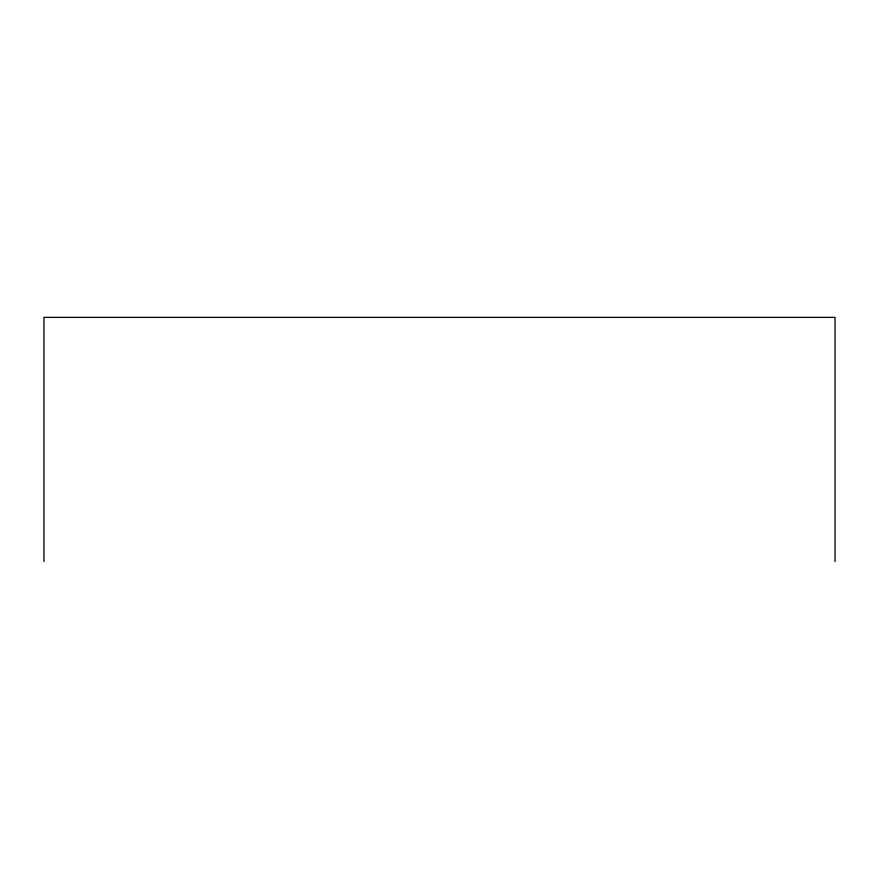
<?xml version="1.0" encoding="UTF-8"?>
<svg xmlns="http://www.w3.org/2000/svg" width="879" height="879" viewBox="0 0 879 879"><rect width="100%" height="100%" fill="white"/><g stroke="black" fill="none" stroke-linecap="round" stroke-linejoin="round"><path stroke-width="1.32" d="M835.05 561.626L835.05 317.374L43.95 317.374L43.95 561.626"/></g></svg>
